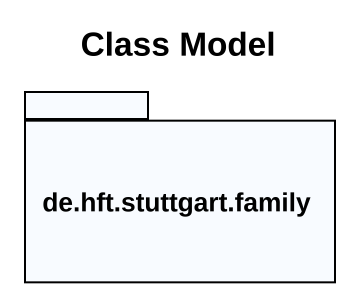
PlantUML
@startuml
title Class Model
package "de.hft.stuttgart.family" as de_hft_stuttgart_family {
}
@enduml
